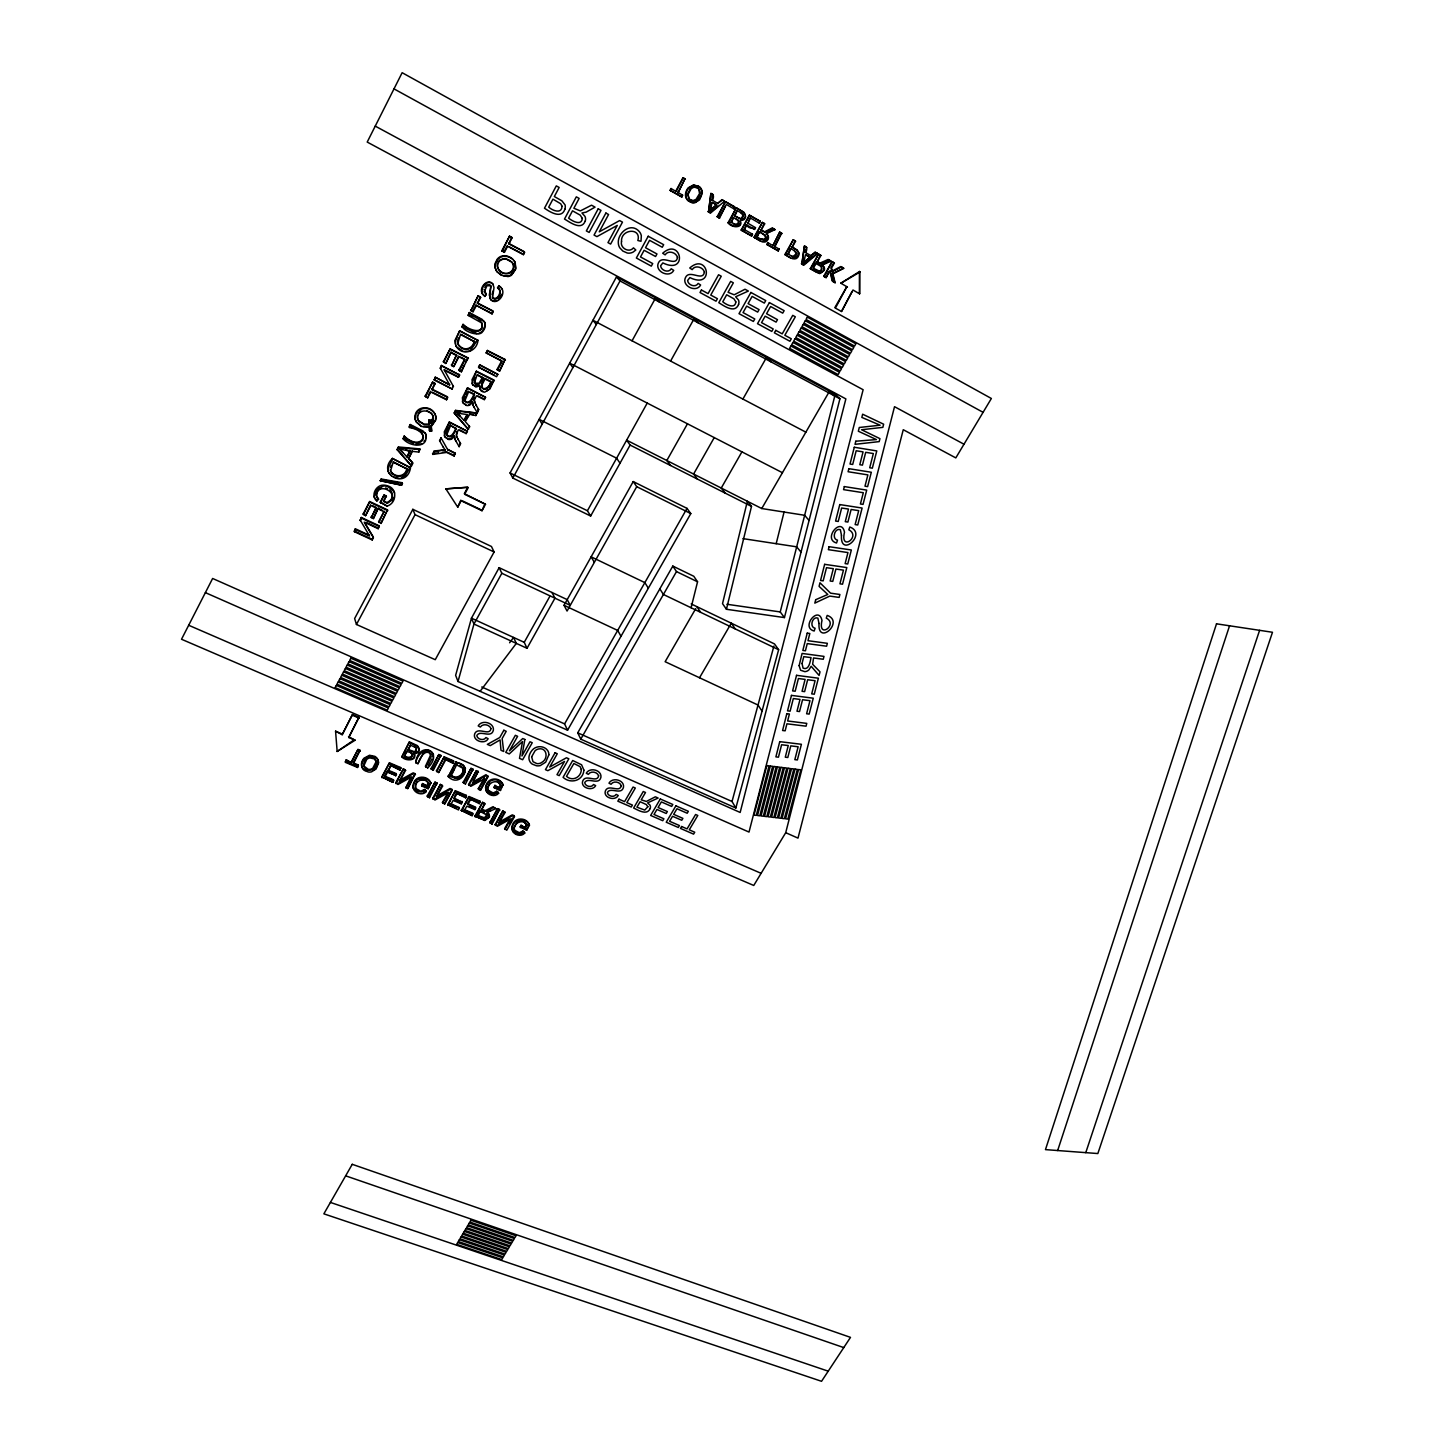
<?xml version="1.0" encoding="UTF-8"?>
<svg xmlns="http://www.w3.org/2000/svg" width="1454" height="1454" viewBox="0 0 1454 1454"><rect width="100%" height="100%" fill="white"/><g stroke="black" fill="none" stroke-linecap="round" stroke-linejoin="round"><path stroke-width="1.5" d="M474.495 382.457L477.221 374.587L482.946 377.931C482.237 381.366 477.403 388.163 474.422 382.602M481.383 385.146C482.11 392.671 491.088 386.419 490.707 381.384L484.636 378.331L481.747 383.929M859.587 271.462L859.568 293.835L859.587 271.462L840.848 283.221L860.168 271.916M433.328 754.608L432.874 756.971M431.656 431.129L431.147 425.586L431.656 431.129L429.657 431.002L429.257 426.531L423.023 426.585M429.657 431.002L429.257 426.531M486.945 815.003L484.4 817.766L477.675 815.367L480.238 810.823L484.364 812.568M363.863 765.785L366.681 759.515A5.798 5.234 -13.3 0 1 369.879 757.916L374.278 758.879L376.168 761.387M376.113 761.66L372.806 768.148A5.416 4.889 -13.3 0 1 368.335 769.366L363.882 766.022M479.311 385.383L480.856 390.563A5.907 5.743 -32.1 0 0 484.764 392.144L489.907 389L494.033 380.094L476.367 371.17L472.005 379.73L472.641 384.765M456.192 435.073L458.319 429.784L466.152 433.619L467.388 431.311L449.377 421.933L444.288 431.82L444.833 436.945M484.945 325.496L484.691 322.515M701.682 193.945L701.791 191.674A7.088 6.67 -66.2 0 0 701.628 190.619M432.91 415.662L433.365 420.279L431.093 423.714L430.966 420.224L428.948 419.933L429.221 424.786L424.295 424.786L419.043 421.46A6.398 6.216 -18.6 0 1 417.752 416.28C419.225 408.974 429.203 409.792 432.601 415.099M428.948 419.933L429.221 424.786M484.037 289.382L486.29 294.235L484.891 296.452L482.165 293.49M430.966 420.224L431.093 423.714M724.546 201.252L722.438 200.07L717.803 203.287L721.947 199.652L724.546 201.252L710.515 213.066L708.516 211.957L710.897 193.437C717.222 194.327 709.243 207.631 712.878 194.545M708.516 211.957L710.897 193.437M515.534 268.19L515.279 262.992M711.26 203.669L710.334 208.867M817.639 253.632L815.603 252.487L810.968 255.613L815.058 252.051L817.639 253.632L803.808 265.21L801.863 264.119L804.407 246.053C810.042 246.526 803.39 257.994 805.97 248.888M801.863 264.119L804.407 246.053M425.695 437.963L425.913 434.91M487.726 787.668L489.853 782.997M492.034 294.798L492.87 291.127M513.971 827.544L517.388 821.783M803.971 259.448L803.117 262.647L810.06 257.322L803.662 263.101L805.461 254.741L810.06 257.322M726.437 609.281L751.5 506.41L747.374 501.267L722.529 603.628L726.437 609.281L784.433 617.587L839.921 398.796L835.232 394.234L616.478 276.914L510.063 472.95L512.844 478.075L590.651 516.025L630.109 445.069L626.638 440.18L761.751 508.536L804.644 515.279L809.06 520.459M691.086 607.736L697.557 581.8L693.776 576.257L672.82 566.079L577.729 732.816L580.764 739.159L735.851 808.024L778.635 649.72L774.491 643.922L691.177 603.919M776.182 543.705L784.069 512.044M784.433 617.587L780.235 611.934L835.232 394.234M785.723 832.688L797.992 838.122L903.261 429.712L955.805 457.901L991.374 398.487L402.14 72.7L367.208 142.074L845.864 398.905L740.159 812.459L212.629 578.474L181.514 639.251L753.754 885.468L785.723 832.688L894.519 406.684L964.002 444.233M735.851 808.024L732.034 801.499L773.891 646.103M458.01 681.49L473.968 624.039L501.83 573.276L499.14 567.678L471.459 618.186L455.629 675.347L458.01 681.49L567.569 730.199L690.795 513.589L687.015 508.373L633.217 481.565L564.025 605.3L567.06 611.062L636.725 486.672L633.217 481.565M464.807 772.565L465.389 768.657M394.361 496.977L392.198 501.285M1057.658 1150.532L1229.557 625.783M1085.774 1152.64L1259.6 630.327M701.41 195.109L700.428 197.399M464.571 398.505L465.28 396.706M740.413 223.407L739.323 225.334M484.709 326.605L482.219 331.239M501.921 294.181L498.358 299.651M435.073 420.624L432.147 424.822M456.538 431.765L456.756 436.818M474.676 397.76L473.968 400.395L476.421 405.721M515.134 269.499L513.862 271.916M767.33 239.365L767.694 238.583A4.162 3.871 -61.2 0 0 767.603 235.384M390.526 467.225L391.362 465.425M458.592 337.928L457.338 341.181L458.537 345.089M797.719 256.068L798.155 255.122A5.053 4.671 -59.8 0 0 798.41 252.269L797.41 250.433M377.149 766.258L378.24 761.005A7.034 6.343 -13.4 0 0 377.095 758.334A8.451 7.633 -13.3 0 0 374.823 756.353L369.534 755.244L363.936 758.243A11.632 10.505 -13.5 0 0 361.537 763.332A7.743 6.997 -13.2 0 0 361.773 766.349A7.506 6.761 -13.2 0 0 364.463 769.766L366.971 770.911M475.331 378.113L474.786 383.256M380.294 480.692L381.184 479.002L402.249 482.746L401.649 485.2L380.294 480.692L401.649 485.2M365.118 523.349L373.187 536.889L372.242 539.979L354.449 531.728L355.339 528.783L369.298 535.272M361.301 517.46L360.338 520.568L361.301 517.46L379.076 525.766L378.204 528.711L364.245 522.186L373.46 537.671M373.405 518.587L378.149 508.337L373.405 518.587L371.333 517.606L376.35 508.1L370.879 505.538L365.536 515.697L363.155 513.953L369.698 501.521L387.491 509.881L381.003 523.44L378.622 521.677L384.201 511.172L378.912 522.459M380.584 481.438L381.184 479.002M392.398 458.446C375.968 474.386 407.047 489.98 410.519 467.734L392.398 458.446L410.519 467.734M397.124 449.468L398.451 446.978L419.806 448.904L418.825 452.067L412.427 451.376L408.574 458.664L412.881 463.281L411.482 465.898L397.124 449.468L411.482 465.898M425.658 434.019C429.348 448.85 410.119 447.032 403.303 439.035L404.212 436.018C421.169 452.485 433.946 431.238 409.047 426.858L410.264 424.532L423.023 430.984L425.568 433.892M425.24 396.106L432.656 382.057L435.109 383.783L432.02 389.617L447.759 397.451L446.523 399.777L430.784 391.962L427.694 397.833L425.24 396.106L427.694 397.833M453.157 385.946L452.23 389.018L434.364 380.094L435.219 377.186L449.595 384.856L435.219 377.186M441.416 365.427L440.489 368.48L441.416 365.427L459.628 375.041L458.446 377.295L444.415 370.261M445.796 363.482L451.013 352.286L445.796 363.482L443.343 361.773L450.158 348.851L468.024 357.884L461.336 371.824L458.882 370.116L464.662 359.174L460.627 357.139M455.647 345.416C461.172 356.466 476.767 352.522 477.966 340.436L459.718 330.694L455.029 340.218L455.993 346.052M484.291 321.661C486.799 325.242 484.546 329.967 481.765 332.675C477.003 336.964 458.61 329.404 463.063 324.351C467.479 329.167 483.455 335.856 482.219 323.533M481.928 323.061L468.388 315.536L469.278 312.537L482.074 319.353L484.691 322.261M476.24 305.758L473.095 311.738L470.969 310.647L478.166 295.689L480.656 297.379L477.512 303.359L493.288 311.519L492.034 313.919L475.876 305.158L473.768 309.139M501.884 250.67L509.554 236.111L512.099 237.784L508.9 243.836L524.694 252.251L523.422 254.668L507.61 246.271L504.411 252.36L501.884 250.67L504.411 252.36M354.449 531.728L355.339 528.783M363.427 514.716L369.698 501.521M392.689 459.173L388.654 466.988L388.091 471.55M397.433 450.177L398.451 446.978M403.303 439.035L404.212 436.018M404.521 436.709C421.478 453.212 434.292 431.929 409.356 427.567L410.264 424.532M425.586 396.778L432.656 382.057M434.364 380.094L435.564 377.84M443.688 362.409L450.158 348.851M459.718 330.694L455.393 340.836L455.284 344.125M462.172 327.35L463.063 324.351M468.388 315.536L469.278 312.537M470.969 310.647L478.166 295.689M502.284 251.233L509.554 236.111M365.536 515.697L370.606 504.792M428.385 395.197L430.439 391.308M432.02 389.617L434.764 383.111M477.512 303.359L480.274 296.798M504.011 251.796L507.21 245.726M508.9 243.836L511.681 237.238M390.29 470.115C392.816 478.475 406.157 478.82 407.211 469.024L393.289 461.772L390.599 470.842M458.792 345.27C463.372 352.032 473.441 350.123 474.604 341.745L460.591 334.147L457.81 343.417M371.333 517.606L376.059 507.355L372.424 505.647M459.246 370.752L465.026 359.829L458.955 356.757L453.739 366.626L451.649 365.572L456.501 355.049L451.013 352.286M451.649 365.572L456.501 355.049M453.739 366.626L458.592 356.121M409.828 450.395L407.029 457.01L410.155 451.103L405.684 449.995M389.599 489.925C394.688 493.415 392.38 501.321 387.109 503.302L383.511 500.976L386.182 495.923L384.092 494.923L380.221 502.212L387.109 506.083C396.651 503.302 397.724 488.453 387.6 485.854A12.214 11.668 -12.2 0 0 383.511 485.145C375.895 484.764 370.279 495.996 376.913 500.958L378.567 499.176L376.659 496.45M383.783 501.739L386.182 495.923M380.512 502.975L384.092 494.923M408.574 458.664L412.1 450.649M406.902 468.297C405.702 476.73 395.615 478.13 391.035 471.696M474.24 341.108C472.986 348.415 464.971 351.468 459.646 346.07M372.242 539.979L373.187 536.889M378.204 528.711L379.076 525.766M381.003 523.44L387.491 509.881M410.21 467.007L405.121 475.894L400.686 478.348M411.173 465.171L412.572 462.554L408.247 457.937M419.806 448.904L418.825 452.067M446.523 399.777L447.414 396.778L431.674 388.963M458.446 377.295L459.282 374.387M461.336 371.824L463.99 365.481M466.007 361.683L468.024 357.884M477.584 339.818L470.333 350.668M492.034 313.919L492.906 310.92L477.13 302.759M523.422 254.668L524.276 251.687L508.482 243.291M401.34 484.455L402.249 482.746M432.838 454.393L433.928 451.013L445.033 449.777L434.255 451.721L432.838 454.393L446.705 452.412L454.157 456.029L455.047 453.03L447.596 449.395L455.393 453.739M440.98 437.727L439.835 441.234L440.98 437.727L447.941 450.104M469.424 426.113L468.388 429.439L454.193 412.881L455.538 410.373L477.13 413.063L475.822 415.535L469.097 414.117L473.332 414.608M474.895 402.831L474.44 399.759L476.494 395.724L484.309 399.632L485.563 397.305L467.534 387.8L462.39 397.76L462.954 402.922M478.53 367.135L479.765 364.79L497.831 374.369L496.577 376.713L478.53 367.135L494.215 375.077M486.145 352.813L487.399 350.45L505.065 359.465L499.54 371.188L497.068 369.48L501.721 360.756L486.145 352.813L502.121 361.392L497.45 370.134M449.377 421.933L444.27 435.6M454.557 413.554L455.538 410.373M467.534 387.8L462.372 401.558M476.367 371.17L472.114 383.438M478.893 367.771L479.765 364.79M486.527 353.449L487.399 350.45M450.104 425.222L446.469 432.529L447.359 435.818C451.849 439.744 454.902 431.693 456.302 428.785L450.104 425.222L456.302 428.785M466.261 394.834L468.243 391.126M450.449 425.913L446.796 434.691M482.564 377.277L479.129 383.22L474.967 383.274M455.938 428.094C454.539 431.002 451.503 439.053 447.014 435.109M470.187 392.089L474.095 394.052C472.677 396.96 469.624 405.103 465.116 401.104M412.845 509.318L354.631 618.532L356.448 624.475L435.255 659.698L494.106 551.975L491.452 546.486L412.845 509.318L415.044 514.661L494.106 551.975M474.095 394.052L474.458 394.706C473.949 398.778 467.406 407.193 464.553 399.977M464.026 420.479L467.207 414.535L464.026 420.479L456.756 412.482L460.627 413.209M356.448 624.475L415.044 514.661M466.171 419.606L468.115 415.953M469.46 414.808L465.189 421.442L469.787 426.804M454.157 456.029L455.047 453.03M467.025 430.62L466.152 433.619M476.767 412.391L475.822 415.535M484.309 399.632L485.182 396.633M493.124 381.766L489.525 388.327M499.54 371.188L505.065 359.465M459.173 446.669L460.373 443.07L459.173 446.669L455.647 440.598M477.294 412.791L478.475 409.192L477.294 412.791L473.75 406.684M460.845 500.121L457.719 507.137L461.154 500.758L482.001 510.736L485.491 504.302L464.335 493.651L467.77 487.272L445.869 488.871L467.77 487.272M468.079 487.89L464.644 494.287L485.491 504.302M341.999 733.943L335.565 731.198L342.199 734.724L352.45 714.568L358.956 717.367L348.724 737.487L355.139 740.213L337.164 751.464L353.122 740.559M342.199 734.724L352.45 714.568M348.724 737.487L358.956 717.367M351.196 761.987L357.993 749.446L360.01 750.3L353.213 762.823L358.247 764.949L357.557 767.458L345.47 762.369L346.161 759.86L351.414 762.805L346.161 759.86M482.001 510.736L484.291 505.265M345.47 762.369L346.379 760.696M351.414 762.805L357.993 749.446M358.466 765.785L353.431 763.659L360.01 750.3M512.844 478.075L620.022 280.931L616.478 276.914M681.835 197.035L682.344 194.836L681.835 197.035L670.076 190.31L671.057 188.529L676.201 191.565L683.053 177.751L675.746 191.165M357.557 767.458L358.247 764.949M670.53 190.728L671.057 188.529M684.925 178.824L678.091 192.619L684.925 178.824L683.053 177.751M387.018 771.765L395.343 775.273L387.018 771.765L384.656 776.072L393.543 779.817L392.889 782.307L381.766 776.89L389.472 762.805L400.704 767.567L400.05 770.057L390.563 765.313L400.05 770.057M382.002 777.745L389.472 762.805M395.597 776.109L396.506 774.455L388.182 770.947L390.563 765.313M393.798 780.653L384.91 776.909L387.273 772.601M388.182 770.947L390.817 766.149M419.225 748.665L417.407 745.611L409.392 741.885L401.867 756.862C405.43 761.605 418.588 760.933 413.754 753.063L416.553 752.681M401.867 756.862L409.392 741.885M405.302 753.79L406.866 750.936L404.775 756.044C411.282 762.55 416.971 752.354 407.12 751.773M408.047 750.1L410.719 745.23L416.335 747.901L416.171 751.482A2.581 2.345 -15.7 0 1 413.845 752.281L408.047 750.1L410.464 744.412M632.054 340.818L655.627 297.906L659.371 302.032M395.343 775.273L396.251 773.619L387.927 770.111M399.795 769.221L400.704 767.567M399.25 780.562L413.19 772.856L415.226 773.71L407.756 788.577L405.848 787.777L411.936 776.763L397.996 784.469L395.706 782.761L403.43 768.712L405.593 770.347L399.505 781.398L404.321 771.365M395.961 783.615L403.43 768.712M430.984 754.299C424.822 747.701 419.643 759.097 417.952 763.713L415.971 762.877C416.244 754.39 428.348 744.539 433.492 754.717M717.186 216.646L725.473 201.633L734.706 206.977L733.725 208.74L726.346 204.451L719.53 218.118L717.186 216.646L719.53 218.118M717.676 217.082L725.473 201.633M719.039 217.682L725.31 206.341M410.646 777.763L405.848 787.777M415.226 773.71L407.756 788.577M734.215 206.559L733.725 208.74M415.971 762.877L415.699 762.041C419.37 739.832 444.833 751.391 427.73 767.876L425.477 766.203L431.02 754.117M425.749 767.04L431.238 756.589L429.403 752.336M733.779 226.079L728.054 222.716L736.342 207.758L744.266 212.684M428.348 765.422L431.947 758.933M728.545 223.153L736.342 207.758M733.379 217.482L731.38 222.426L733.379 217.482L737.923 220.226M741.903 213.284L743.43 215.283L742.521 218.082A2.599 2.417 -63.2 0 1 740.268 218.845L734.361 215.701L737.214 210.557L741.177 212.938M734.852 216.137L737.214 210.557M428.13 788.722L430.729 782.688L428.13 788.722L421.842 786.051L422.478 783.561L427.112 786.25L422.478 783.561M431.075 768.584L438.854 754.535L440.816 755.371L433.31 770.256L431.075 768.584L433.31 770.256M421.842 786.051L422.75 784.415M431.347 769.42L438.854 754.535M433.038 769.439L440.816 755.371M426.84 785.414L428.294 782.815L425.949 780.18M427.112 786.25L428.567 783.651C425.35 776.709 414.663 780.18 415.462 787.614M436.418 770.874L444.215 756.825L453.484 760.806L452.848 763.295L445.251 759.333L438.672 772.547L436.418 770.874L438.381 771.711M436.709 771.711L444.215 756.825M438.672 772.547L445.542 760.151M751.682 236.075L752.154 233.894L751.682 236.075L741.14 230.041L749.428 215.119L760.297 221.371L759.315 223.134L750.282 217.918L748.41 221.299M427.294 796.065L435.037 782.125L437 782.943L429.53 797.737L427.294 796.065L429.53 797.737M741.649 230.477L749.428 215.119M427.567 796.901L435.037 782.125M590.651 516.025L587.434 510.754L647.23 403.085M670.585 361.065L694.176 318.59L698.138 322.806M746.502 224.752L744.466 229.732L746.502 224.752C749.028 230.659 758.534 227.078 754.172 229.041M429.257 796.883L437 782.943M747.974 223.425L750.282 217.918M442.725 803.28L448.813 792.375L434.982 800.027L432.692 798.319L440.435 784.397L442.598 786.032L436.509 796.992L450.358 789.322L452.358 790.176L444.597 804.062L442.452 802.426L447.505 793.357M453.484 760.806L452.848 763.295M432.965 799.173L440.435 784.397M437.236 794.32L442.307 785.196M455.811 761.805L456.102 762.641C474.949 763.895 460.409 789.177 448.305 776.654L455.811 761.805L463.372 765.367L465.444 768.494M448.305 776.654L456.102 762.641M551.975 592.487L554.955 598.176L527.02 648.284L524.24 642.323L549.848 596.322M451.885 773.219L453.866 769.657M759.77 220.935L759.315 223.134M462.136 766.894C467.079 773.219 457.119 782.088 451.176 775.836L456.847 764.313M760.678 241.11L754.044 237.238L762.332 222.371L764.677 223.825L760.987 230.441L765.222 232.204L772.71 228.351L775 229.641L766.222 233.585L767.676 235.057M754.553 237.693L762.332 222.371M756.789 236.62L759.533 231.713C782.725 247.198 742.485 233.222 763.205 239.71A2.544 2.363 -61.2 0 0 765.458 238.311L765.258 235.294M760.987 230.441L764.168 223.407M757.298 237.057L759.533 231.713M444.597 804.062L452.067 789.34L450.068 788.486L436.218 796.138M459.446 808.297L450.486 803.789L459.155 807.443L458.537 809.933L447.632 804.607L455.375 790.74L466.334 795.393L465.716 797.864L456.411 793.212L454.648 796.356M447.923 805.461L455.375 790.74M450.776 804.644L453.157 800.409L461.281 803.826L462.19 802.208L453.775 797.937M456.701 794.048L454.066 798.773L462.19 802.208M463.226 782.288L471.023 768.348L472.968 769.184L465.462 783.96L463.226 782.288L465.462 783.96M463.517 783.124L471.023 768.348M466.134 781.38L472.968 769.184M778.29 250.942L778.744 248.761L778.29 250.942L766.894 244.417L767.876 242.673L772.91 245.653L779.707 232.149L772.91 245.653M767.403 244.872L767.876 242.673M478.566 789.54L484.691 778.617L470.878 786.269L468.57 784.578L476.367 770.638L478.239 771.438L472.405 783.233L486.254 775.582L488.235 776.436L480.42 790.34L478.257 788.704L484.382 777.799M468.879 785.414L476.367 770.638M473.132 780.562L478.239 771.438M461.281 803.826L461.881 801.354M465.716 797.864L466.334 795.393M781.525 233.167L774.728 246.671L781.525 233.167L779.707 232.149M461.3 810.369L469.042 796.538L479.947 801.154L479.347 803.644L470.078 798.991L467.425 803.698L475.822 807.97L474.895 809.587L466.825 806.17L464.444 810.405L473.077 814.04L472.168 815.658L461.3 810.369L472.168 815.658M461.59 811.223L469.042 796.538M467.734 804.553L470.369 799.845M480.42 790.34L486.945 777.345M687.469 423.805L666.823 460.518L670.53 465.498M790.594 257.831L784.924 254.505L793.212 239.765L795.556 241.219L792.176 247.216L795.683 249.179M785.451 254.941L793.212 239.765M474.895 809.587L475.513 807.115L467.425 803.698M471.859 814.803L472.768 813.186L464.153 809.551M479.347 803.644L479.947 801.154M790.667 248.507L788.232 254.214L790.667 248.507L794.72 250.924M792.176 247.216L795.029 240.764M474.895 816.076L482.637 802.299L484.891 803.971L481.438 810.096L485.854 811.423L493.36 807.552L495.778 808.569L486.963 812.604L489.017 814.494A4.089 3.635 -19.3 0 1 489.271 817.348L484.8 820.529L474.895 816.076L481.329 818.802M475.185 816.93L482.637 802.299M481.438 810.096L484.564 803.117M501.121 787.923L503.048 784.506L500.485 790.467L494.324 787.832L494.923 785.36L499.522 788.032L500.976 785.451L497.213 781.361M486.29 813.695C490.198 819.365 480.456 819.838 477.984 816.221L480.238 810.823M494.324 787.832L494.923 785.36M499.195 787.196L500.649 784.615M489.834 822.364L497.595 808.642L499.504 809.46L492.07 824.036L489.834 822.364L492.07 824.036M490.143 823.218L497.595 808.642M491.743 823.182L499.504 809.46M504.956 829.452L511.063 818.711L497.377 826.272L495.105 824.582L502.866 810.878L505.029 812.495L498.904 823.273L512.608 815.712L514.552 816.548L506.774 830.216L504.629 828.598L509.718 819.656M714.241 437.599L693.594 474.059L697.429 479.093M816.784 272.461L810.26 268.663L818.547 254.014L820.892 255.468L817.203 261.974L819.274 263.138M495.414 825.436L502.866 810.878M810.805 269.117L818.547 254.014M499.613 820.638L504.702 811.659M813.876 266.427L815.712 263.21C826.435 264.319 821.274 277.423 813.513 268.499L815.712 263.21M817.203 261.974L820.347 255.013M742.903 399.068L766.549 357.411L770.874 361.792M567.569 730.199L564.588 723.892L687.015 508.373M509.791 823.509L514.225 815.694L512.281 814.858L498.595 822.419M832.888 273.679L835.141 282.73L832.742 281.385L830.198 270.426L826.09 277.659L823.746 276.205L832.051 261.611L834.396 263.065L831.506 268.118L832.379 271.68L841.357 266.991L843.702 268.299L832.888 273.679L843.702 268.299M824.309 276.66L832.051 261.611M826.09 277.659L828.616 271.771M832.379 271.68L830.943 267.663L833.833 262.611M512.735 831.397L511.844 827.708A10.069 8.942 -20.9 0 1 512.59 824.618C515.189 816.839 527.293 817.384 529.474 825.218L526.584 830.289L520.168 826.853L521.095 825.254L525.639 827.889L526.748 824.491L525.294 827.035M520.514 827.708L521.095 825.254M526.584 830.289L529.129 824.363M741.922 451.849L721.257 488.053L725.255 493.142M580.764 739.159L676.492 571.586L672.82 566.079M834.85 307.63L846.882 286.602L835.414 308.121L841.521 311.501L852.989 290L859.568 293.835M851.88 291.909L841.521 311.501M695.739 608.626L665.132 661.715L758.025 705.045L762.041 711.133M761.751 508.536L829.525 391.181L834.178 395.724M699.519 677.764L731.289 623.184L735.233 628.91M424.041 441.471L424.732 440.308M484.891 296.452L486.29 294.235M498.068 262.12L498.813 260.938M499.049 289.31L497.559 287.819L498.958 285.656L502.048 288.91M497.959 288.401L498.958 285.656M418.08 413.827L418.843 412.645M464.062 774.11L460.173 778.199M484.8 287.438L485.981 285.656M417.298 781.18L415.517 784.342L415.644 788.504M822.51 271.789L823.291 270.698M487.853 818.238L488.944 816.494A4.089 3.635 -19.3 0 0 488.689 813.64L487.508 812.35M509.591 642.759L513.589 637.452L516.315 643.395L480.111 691.322M413.536 757.843L414.626 755.026L413.754 753.063M699.774 198.471L697.375 200.997M376.531 767.258L373.278 770.256M472.804 404.248L472.314 401.74L469.624 404.267A4.944 4.798 -27.7 0 1 468.679 404.666M472.677 402.413L469.987 404.939A4.944 4.798 -27.7 0 1 466.171 405.357L462.59 402.249M454.684 438.236L454.193 435.709L451.522 438.236A4.925 4.762 -22.4 0 1 447.723 438.635L445.469 437.418M454.539 436.418L451.867 438.926A4.925 4.762 -22.4 0 1 448.068 439.344L444.488 436.255M690.595 188.42L687.687 193.818L689.141 198.762M376.913 500.958L378.294 498.413M430.766 423.023L433.237 416.971M513.062 272.934L511.099 274.624A8.488 8.306 -60.3 0 1 509.972 275.279M709.861 210.485L716.331 204.596L713.151 202.797M488.617 389.508L486.726 390.999M797.028 257.049L792.212 258.394M415.753 788.522L420.769 791.212L424.495 789.504L426.004 790.703L423.623 792.521M426.004 790.703L426.276 791.558C422.605 796.01 414.481 793.448 413.281 788.05M497.123 793.52L498.304 792.448L496.814 791.249L493.142 792.939L488.235 790.285M498.304 792.448L498.613 793.284C494.814 798.028 485.672 794.756 485.89 788.668A10.196 9.142 -20 0 1 486.617 785.523C488.689 779.508 497.05 777.854 501.376 782.452M523.222 833.251L524.385 832.197L522.931 831.034L519.296 832.706L514.462 830.107M524.385 832.197L524.73 833.051C521.005 837.704 511.953 834.578 512.19 828.562A10.087 8.942 -21 0 1 512.917 825.472C515.388 818.111 526.675 818.039 529.474 825.218M424.495 789.504L424.768 790.358C422.06 793.648 416.098 791.685 415.371 787.65M496.814 791.249L497.141 792.103C494.451 795.374 488.635 793.411 487.872 789.431M522.931 831.034L523.276 831.888C520.368 835.396 514.08 832.815 513.953 828.398M708.025 211.539L710.043 212.647L717.822 206.086M801.336 263.665L803.262 264.755L817.093 253.196M766.531 240.455L761.841 241.473M431.474 426.295L435.764 420.097A9.269 8.997 -19.1 0 0 435.837 416.389A8.706 8.451 -19.2 0 0 434.982 414.081L433.946 412.336M481.383 332.057L478.639 333.457M499.758 259.957L505.174 258.448L511.953 262.338A6.997 6.852 -60.5 0 1 513.753 266.209C514.68 274.97 502.23 276.333 498.613 269.39A6.543 6.416 -61.1 0 1 497.377 263.956M742.521 219.881L743.612 219.136A4.998 4.671 -63.3 0 0 744.921 216.937M419.788 411.664L420.897 410.919M486.617 285.057L489.689 284.657L490.907 286.184L489.289 295.089L491.161 300.142M775 229.641L772.201 227.933L764.713 231.768L760.478 230.005M823.109 265.755L822.31 265.064L830.997 261.157L828.198 259.448L819.765 263.174M830.997 261.157L828.744 259.884L821.346 263.701L816.657 261.538M774.491 229.223L767.221 233.04M830.434 260.702L821.764 264.61M495.778 808.569L493.033 806.716L485.545 810.569L481.129 809.242M399.505 781.398L413.463 773.692L415.499 774.546M395.706 782.761L397.742 783.615L409.919 776.89M432.692 798.319L434.691 799.173L446.542 792.63M474.077 781.307L485.927 774.746L488.235 776.436M468.57 784.578L470.569 785.433L480.438 779.98M495.105 824.582L497.05 825.418L508.773 818.947M383.511 500.976L386.819 502.539C403.485 494.833 376.768 479.493 376.604 496.159M831.815 271.226L840.794 266.536L843.138 267.845M489.471 811.078L490.816 810.405M696.466 201.579L694.503 202.306A7.924 7.452 -66.1 0 1 691.377 202.251L689.378 201.452M518.078 821.365L523.367 821.31L527.093 825.345M821.492 272.589L817.893 272.789M412.591 758.57L410.246 759.188M419.315 779.562L424.75 779.526M421.587 443.906L415.789 444.361M738.378 226.079L734.797 226.333M381.257 487.908C376.641 489.235 374.369 496.05 378.567 499.176M522.041 833.96L516.225 833.76M496.795 300.596L492.015 300.451M478.021 386.11L473.15 385.201M428.894 424.095L423.968 424.095L418.716 420.769A6.398 6.216 -18.5 0 1 417.425 415.59M469.169 351.159L464.608 351.377M429.584 427.222L421.169 426.422L415.935 421.315M432.51 453.684L438.436 452.83M442.398 452.267L446.36 451.703L453.812 455.32M458.555 778.835L448.014 775.818M485.691 819.547L483.091 819.42M494.633 794.647L491.597 794.538M693.776 186.857L697.447 187.911M414.026 753.881L417.916 752.736A4.98 4.507 -15.8 0 0 419.315 749.628L417.68 746.429L409.646 742.685M792.939 256.54L796.356 253.741L794.193 250.488M429.33 430.311L431.329 430.42M398.741 447.687L420.115 449.613M399.178 478.439L393.634 477.021M455.884 411.046L477.13 413.063M410.155 451.103L399.686 449.086L401.613 449.504M467.207 414.535L457.101 413.172L460.118 416.226M429.275 420.624L431.293 420.897M726.964 604.264L780.235 611.934M742.921 538.616L796.683 546.831L801.027 552.175M381.475 479.729L402.558 483.491M503.447 275.715L507.519 276.006A8.488 8.306 -60.3 0 0 508.791 275.733M696.411 187.457L694.249 187.275A5.852 5.507 -66.2 0 0 691.068 188.838L688.142 194.218L688.56 197.835M476.748 333.584L461.809 326.732M428.439 751.845L424.95 751.645L423.15 753.19L417.952 763.713M734.979 224.207L737.869 223.807L738.505 220.972M330.403 1202.422L828.217 1371.177M408.865 758.988L403.485 756.843M345.652 1175.832L843.756 1347.585M385.583 487.962L387.527 488.689M690.323 199.743L692.231 200.707A5.471 5.144 -66 0 0 696.611 199.634C699.865 197.017 701.918 191.092 697.938 188.184M465.807 404.685L463.572 403.43M426.731 410.61L431.329 413.263L433.256 416.335M345.252 761.532L357.339 766.621M381.766 776.89L392.889 782.307M442.452 802.426L444.324 803.226M447.632 804.607L456.465 808.333M521.423 826.108L525.639 827.889M454.884 800.409L460.973 802.99M468.533 806.17L474.604 808.733M480.547 811.677L487.054 815.149M358.211 750.282L360.228 751.136M389.727 763.641L400.959 768.403M403.685 769.548L405.593 770.347M435.309 782.961L437.272 783.779M440.707 785.251L442.598 786.032M455.665 791.576L466.643 796.229M469.351 797.374L480.256 802.008M482.964 803.153L484.891 803.971M497.922 809.496L499.831 810.296M503.193 811.714L505.029 812.495M456.411 793.212L465.425 797.028M470.078 798.991L479.038 802.79M520.168 826.853L526.239 829.416M421.569 785.215L427.858 787.868M404.521 755.226C407.593 760.115 416.862 755.244 410.119 752.336M425.477 766.203L427.73 767.876M478.257 788.704L480.111 789.486M348.506 736.705L355.139 740.213M439.144 755.353L441.107 756.207M444.488 757.661L453.775 761.642M471.332 769.166L473.277 770.002M476.676 771.474L478.548 772.274M445.251 759.333L450.722 761.678M457.138 765.131L463.008 768.366M495.232 786.196L499.522 788.032M407.774 749.283L413.59 751.464A2.581 2.345 -15.7 0 0 415.899 750.664L416.68 748.047L414.19 746.011M462.735 350.868L456.865 347.161M352.668 715.35L359.174 718.149M493.996 786.996L500.485 790.467M188.675 625.256L761.114 873.327M205.377 592.632L749.01 832.07L863.131 389.727L375.241 126.116M577.729 732.816L732.034 801.499M481.747 686.979L564.588 723.892M527.02 648.284L473.968 624.039L471.459 618.186L524.24 642.323M502.084 275.279L497.323 272.098M791.194 255.722L793.484 256.976L795.847 256.213L796.919 253.596L795.592 251.506M355.594 529.565L369.57 536.053L360.065 519.787M354.194 530.964L371.951 539.198M361.573 518.224L379.367 526.53M365.972 522.349L377.931 527.929M501.83 573.276L570.259 605.355L567.205 599.63L499.14 567.678M564.025 605.3L617.696 630.436L621.003 636.27M371.043 516.842L373.133 517.824M363.155 513.953L365.263 514.934M378.622 521.677L380.712 522.658M380.221 502.212L387.109 506.083M369.988 502.266L387.782 510.645M378.149 508.337L382.184 510.227M378.44 509.082L384.474 511.935M384.383 495.687L386.473 496.668M698.411 186.203L693.194 185.367L688.705 188.202A11.741 11.05 -65.9 0 0 686.07 193.655A7.815 7.361 -66 0 0 686.615 198.507A7.561 7.125 -66 0 0 688.487 200.943M778.635 649.72L663.406 594.486L659.843 588.87M462.754 501.03L481.692 510.1M393.598 462.481L407.211 469.024M417.643 792.285L413.645 788.959M402.994 438.326L413.299 443.343M676.492 571.586L697.557 581.8M510.063 472.95L587.434 510.754M410.573 425.24L425.022 433.128M459.918 430.039L463.826 431.965M490.034 794.011L486.672 791.521M449.722 422.623L467.388 431.311M459.991 765.658L461.263 766.276M636.725 486.672L690.795 513.589M432.42 392.271L446.178 399.105M478.075 396.033L483.946 398.959M474.458 394.706L468.606 391.78L464.916 400.65M434.037 379.439L452.23 389.018M432.983 382.729L435.109 383.783M441.762 366.063L459.628 375.041M458.083 376.641L444.07 369.607L453.503 386.6M467.897 388.472L485.563 397.305M476.748 371.824L494.415 380.748M477.584 375.223L482.946 377.931M451.285 364.918L453.375 365.972M443.343 361.773L445.451 362.828M458.882 370.116L460.973 371.17M450.504 349.469L468.388 358.52M480.147 365.427L497.831 374.369M451.376 352.922L456.865 355.685M630.109 445.069L751.5 506.41M733.67 223.552C735.997 227.224 741.576 223.025 738.05 220.317M497.068 369.48L499.14 370.534M460.082 331.312L477.966 340.436M460.936 334.765L474.604 341.745M487.781 351.086L505.465 360.101M463.426 324.951C481.492 342.49 492.742 319.626 468.024 314.936M469.66 313.137L484.127 321.461M475.876 305.158L491.634 313.301M470.605 310.047L473.095 311.738M782.434 472.714L569.677 363.137L572.876 367.644M478.548 296.289L480.656 297.379M805.861 432.165L592.959 320.262L596.322 324.533M509.173 246.78L523.004 254.123M509.972 236.638L512.099 237.784M620.022 280.931L839.921 398.796M393.998 88.876L983.086 412.336M420.842 425.731L416.626 422.387M840.848 283.221L847.464 287.074M677.637 192.219L682.817 195.254M730.889 221.989L734.161 223.989M743.957 229.314L752.663 234.312M774.2 246.217L779.271 249.197M787.704 253.778L791.721 256.177M812.968 268.045L819.238 271.062A2.508 2.308 -58.6 0 0 821.474 269.681L821.292 266.7M670.076 190.31L681.363 196.635M728.054 222.716C731.108 227.915 743.721 228.841 740.34 220.572L744.121 219.554A5.016 4.671 -63.2 0 0 745.629 216.246L743.776 212.266M741.14 230.041L751.173 235.639M754.044 237.238C757.825 239.292 765.404 245.926 768.203 239.019A4.18 3.871 -61.2 0 0 768.112 235.821L767.149 234.621M766.894 244.417L777.763 250.506M784.924 254.505C788.613 256.995 796.21 262.447 798.7 255.577A5.071 4.671 -59.7 0 0 798.937 252.723L796.428 249.561M810.26 268.663L819.747 273.606L824.218 270.389A4.126 3.799 -58.6 0 0 824.164 267.245L822.564 265.3M823.746 276.205L825.527 277.205M830.143 272.152L832.197 280.913L835.141 282.73M711.915 199.98L718.276 203.705M805.298 252.433L811.514 256.049M791.648 246.78L796.974 249.997M806.461 255.159L809.514 256.885M734.361 215.701L739.759 218.409A2.599 2.417 -63.2 0 0 742.013 217.664L742.921 214.865L740.686 212.52M747.465 222.989L755.644 227.733M760.042 232.149L765.04 235.039M816.257 263.665L821.146 266.482M746.992 225.17L754.681 229.478M683.507 178.151L685.397 179.224M711.369 193.836L713.369 194.963M725.964 202.051L734.706 206.977M736.833 208.176L743.357 211.92M749.937 215.537L760.297 221.371M762.841 222.807L764.677 223.825M780.235 232.585L782.052 233.603M793.757 240.201L795.556 241.219M804.953 246.489L806.861 247.58M819.111 254.468L820.892 255.468M832.615 262.065L834.396 263.065M736.396 219.172L738.559 220.754M510.772 261.302C506.664 257.449 498.904 258.43 497.777 264.519A6.543 6.416 -60.9 0 0 499.013 269.971M515.207 833.269L512.917 831.343M500.085 270.898C504.665 275.86 514.243 272.879 513.353 265.646A6.997 6.852 -60.6 0 0 511.535 261.793M689.414 199.107L690.795 200.161M696.975 187.511L698.411 188.584M492.561 283.766C487.199 279.404 480.965 287.092 481.983 292.508M492.724 297.707C496.995 300.778 501.194 293.417 499.376 289.709M499.358 286.238L500.921 287.401M483.146 294.817L484.509 295.853M424.768 790.358L426.276 791.558M523.276 831.888L524.73 833.051M497.141 792.103L498.613 793.284M497.559 287.819C504.284 290.709 496.705 303.977 492.234 296.979M391.489 475.785L388.527 472.677M433.437 412.009C428.294 406.011 416.953 407.574 415.444 415.971A9.269 8.997 -18.7 0 0 415.39 419.715L415.735 420.897M376.622 500.194L374.387 497.522M399.686 449.086L407.029 457.01M399.995 449.795L403.049 452.812M688.669 198.344L689.887 199.525M514.48 261.266L512.317 258.776A14.049 13.777 -59.8 0 0 505.865 255.813A9.36 9.178 -61.1 0 0 501.884 256.049A9.051 8.888 -61.2 0 0 497.159 259.266L495.051 263.592A9.487 9.306 -60.9 0 0 494.96 267.518L496.886 271.625M454.193 412.881L468.388 429.439M430.057 781.961C426.24 776.018 416.244 776.854 413.972 783.724A10.305 9.251 -16.2 0 0 413.281 786.887L413.318 787.923M434.292 413.009C430.148 405.339 416.735 405.993 415.117 415.281A9.269 8.997 -18.6 0 0 415.062 419.025L416.244 422.005M526.621 824.527C522.622 818.166 512.862 823.346 514.443 830.125M502.484 783.761C499.431 776.945 488.599 777.636 486.308 784.687A10.178 9.124 -20 0 0 485.563 787.832L486.472 791.539M496.486 271.062L501.121 275.224L507.919 276.569A8.488 8.324 -60.2 0 0 511.517 275.206L515.952 268.754L514.771 261.829M472.277 384.092L475.803 387.018L479.693 386.037L479.965 389.308M493.36 284.802C488.526 276.66 477.984 287.837 482.546 294.09M489.871 298.379C495.214 307.321 506.628 295.144 501.648 288.328M458.174 344.453L459.155 345.907M620.04 463.19L616.623 458.192L539.161 419.352L542.16 424.168M696.884 606.663L700.646 612.334M445.869 488.871L457.719 507.137M394.089 491.525L387.891 486.599A12.214 11.668 -12.3 0 0 383.801 485.89L376.895 489.089L374.223 496.777M442.997 446.56L445.378 450.486M648.339 588.198L644.849 582.618L591.142 556.846L594.341 562.334M514.08 260.702L515.17 262.374M431.002 783.524C428.785 775.564 416.317 774.855 413.718 782.888A10.305 9.251 -16.2 0 0 413.009 786.051L413.536 788.904M457.937 438.981L460.718 443.779M484.218 291.781L485 293.054M476.058 405.048L478.839 409.864M439.49 440.526L443.343 447.269M502.157 782.943L503.375 785.324M823.182 266.027L823.6 266.791A4.126 3.78 -58.6 0 1 823.673 269.935M698.683 188.984L699.574 193.546L696.139 199.216A5.471 5.144 -66 0 1 691.759 200.288M500.976 785.451C497.632 777.999 486.363 782.761 488.18 790.267M440.144 367.844L449.595 384.856M744.43 213.047L745.102 214.756M456.392 436.127L458.283 439.671M454.848 439.035L455.993 441.289M472.968 405.103L474.113 407.356M425.259 433.183L425.986 434.728M496.196 270.517L495.341 268.081A9.487 9.306 -60.8 0 1 495.451 264.155L497.559 259.83A9.069 8.888 -61 0 1 500.485 257.34A9.36 9.178 -61 0 1 506.265 256.358A14.067 13.777 -59.7 0 1 512.735 259.339M492.961 284.221L493.996 287.619L492.615 297.579M455.211 439.744L454.193 435.709M451.176 775.836L450.885 775C456.211 780.035 464.353 774.946 463.063 768.185M473.332 405.775L472.314 401.74M832.324 273.225L834.596 282.258M394.27 491.906L394.579 493.106M484.382 291.636L486.999 285.638L490.87 285.875L489.762 297.488M335.565 731.198L337.164 751.464M434.637 413.409A8.706 8.451 -19.1 0 1 435.655 416.935A9.251 8.978 -19 0 1 435.437 419.424M483.073 391.308A5.889 5.725 -32.1 0 1 480.492 389.908M698.811 186.366A8.524 8.033 -66.2 0 1 700.864 188.675A7.088 6.67 -66.2 0 1 701.319 189.62M691.577 187.657A5.834 5.507 -66.2 0 1 693.776 186.857M367.408 757.934A5.798 5.234 -13.3 0 0 366.444 758.679C362.446 761.787 362.791 769.566 368.553 770.202A5.416 4.889 -13.3 0 0 373.042 768.984C378.494 765.767 376.604 755.753 369.643 757.08A5.798 5.234 -13.3 0 0 368.498 757.407M419.043 748.81A4.98 4.507 -15.7 0 1 417.643 751.918M819.02 623.475C817.511 646.358 844.901 621.585 827.199 615.405L826.272 618.114C838.704 624.384 817.439 639.905 821.983 620.513C818.856 604.828 800.245 627.456 814.185 631.018L815.094 628.255C809.133 627.165 812.386 615.987 817.857 618.095L819.02 623.475M841.484 535.254C839.83 558.827 867.711 533.563 849.808 527.02L848.845 529.801C861.422 536.417 839.776 552.156 844.501 532.219C841.412 516.061 822.419 539.198 836.559 542.996L837.504 540.161C831.488 538.961 834.76 527.529 840.339 529.71L841.484 535.254M562.026 206.232C561.844 214.41 552.338 210.557 548.721 207.122L552.938 199.162L560.699 203.742L562.026 206.232M799.137 665.641L800.591 670.239L804.807 671.639A5.761 5.125 -36.7 0 0 808.915 669.858L811.168 666.277L819.093 675.438L820.02 671.839L812.641 664.278L813.549 657.953L823.255 659.262L824 656.39L802.081 653.446L799.137 665.641M490.998 728.599C489.616 736.469 478.257 726.618 474.876 733.416C471.75 740.595 484.764 745.12 488.144 738.723L485.963 737.56C483.837 741.158 477.439 739.486 476.767 735.669C479.602 729.254 491.416 739.123 493.397 730.053C494.178 722.583 481.692 719.385 478.202 725.891L480.347 727.055C482.783 723.165 489.598 724.51 490.998 728.599M598.63 775.8C597.14 783.379 586.198 773.91 582.909 780.562C579.71 787.541 592.396 791.848 595.667 785.633L593.577 784.524C591.542 787.995 585.271 786.469 584.708 782.725C587.525 776.509 598.921 785.996 600.938 777.199C601.829 769.893 589.652 766.93 586.289 773.237L588.343 774.364C590.688 770.602 597.321 771.783 598.63 775.8M621.53 241.509C619.804 247.998 629.164 253.359 633.471 247.852L635.816 249.997L633.199 252.033A9.106 8.688 -62.3 0 1 627.256 253.014L622.839 251.051L619.786 247.816A9.996 9.56 -62.6 0 1 618.368 243.6C617.078 233.04 630.636 221.808 639.106 231.368A9.451 9.033 -63 0 1 641.323 235.748L641.014 241.273L637.852 240.51C641.632 227.242 620.585 228.914 621.53 241.509M621.24 785.705C619.786 793.284 608.899 783.888 605.591 790.449C602.374 797.392 615.006 801.663 618.241 795.483L616.169 794.393C614.151 797.828 607.917 796.338 607.372 792.612C610.189 786.432 621.494 795.829 623.512 787.105C624.438 779.835 612.316 776.927 608.99 783.179L611.025 784.288C613.352 780.562 619.949 781.707 621.24 785.705M677.455 257.485C675.946 267.336 662.479 254.323 658.498 262.756C654.209 271.207 669.313 278.677 673.729 270.389L671.239 268.772C668.64 273.407 660.952 270.462 660.625 265.773L662.86 262.901C688.396 275.406 681.29 236.729 662.697 253.232L665.132 254.868C668.04 249.87 676.328 252.36 677.455 257.485M704.39 272.189C702.791 281.931 689.469 269.045 685.543 277.46C681.254 285.838 696.248 293.235 700.61 285.002L698.156 283.403C695.594 288.001 687.942 285.111 687.633 280.458L689.887 277.587C715.15 289.964 708.262 251.597 689.759 267.99L692.177 269.626C695.048 264.664 703.282 267.118 704.39 272.189M378.567 762.841L376.077 769.002L371.515 771.856A7.852 7.088 -13.3 0 1 368.28 771.983L364.681 770.602A7.506 6.779 -13.2 0 1 361.773 764.277A11.632 10.505 -13.5 0 1 364.172 759.079L369.77 756.062L375.077 757.189A8.451 7.633 -13.3 0 1 377.331 759.152A7.034 6.343 -13.4 0 1 378.476 761.841L378.567 762.841M582.309 218.391C581.691 226.388 571.876 220.899 568.623 218.136L572.512 210.812L580.237 215.156L582.309 218.391M647.866 806.752L644.758 810.078L636.925 807.188L640.105 801.736L646.23 804.498L647.866 806.752M531.637 756.843L533 761.696L536.835 763.604A6.434 5.798 -22.5 0 0 542.142 762.15C548.431 758.661 547.031 747.356 538.834 748.919A6.87 6.198 -22.7 0 0 535.017 750.827L531.637 756.843M581.309 769.42C581.291 777.127 572.567 781.87 566.497 776.345L573.857 763.495L580.073 766.621L581.309 769.42M735.851 301.923C735.142 309.484 725.928 304.54 722.765 301.796L726.691 294.762L733.961 298.852L735.851 301.923M548.849 754.826L545.686 762.187L540.234 765.604A9.324 8.397 -22.6 0 1 536.417 765.749L532.273 764.113A8.906 8.015 -22.5 0 1 529.91 761.587A9.197 8.288 -22.5 0 1 529.074 756.389A13.813 12.432 -22.8 0 1 532.109 750.282C535.872 745.538 543.978 745.393 547.558 750.409A8.342 7.524 -22.7 0 1 548.794 753.608L548.849 754.826M702.282 193.218L699.519 199.852L694.976 202.724A7.924 7.47 -66 0 1 691.85 202.669L688.015 200.525A7.561 7.125 -66.1 0 1 685.616 193.382A11.741 11.05 -65.9 0 1 688.233 187.784L693.776 184.822L699.283 186.766A8.524 8.033 -66.1 0 1 701.337 189.075A7.088 6.688 -66.2 0 1 702.282 192.092L702.282 193.218M802.045 663.515L803.081 668.168C809.187 670.694 810.169 661.297 811.041 657.626L803.771 656.645L802.045 663.515M583.89 770.111C583.218 780.78 570.586 784.288 563.08 777.327L572.694 760.515L581.582 764.768L583.89 770.111M712.042 202.324L710.334 210.903L716.822 204.996L712.042 202.324M524.858 739.486L521.95 755.989L529.983 741.758L532.237 742.74L522.64 759.733L519.496 758.352L522.531 741.54L509.282 753.917L505.756 752.372L515.352 735.306L517.606 736.306L509.445 750.827L522.731 738.559L524.858 739.486M779.744 741.649L775.891 756.88L778.453 757.189L781.598 744.757L788.25 745.557L785.287 757.189L787.814 757.498L790.776 745.866L798.137 746.774L794.829 759.66L797.374 759.951L801.408 744.284L779.744 741.649M786.832 713.66L782.579 730.508L785.142 730.817L786.923 723.801L806.061 726.182L806.77 723.383L787.632 720.984L789.413 713.987L786.832 713.66M791.467 695.394L787.541 710.861L790.122 711.188L793.321 698.556L800.009 699.41L796.992 711.224L799.536 711.551L802.553 699.737L809.969 700.683L806.606 713.769L809.169 714.096L813.259 698.193L791.467 695.394M796.538 675.328L792.594 690.904L795.174 691.232L798.41 678.527L805.098 679.4L802.063 691.304L804.625 691.631L807.661 679.745L815.094 680.708L811.714 693.885L814.276 694.212L818.384 678.2L796.538 675.328M807.224 633.144L802.844 650.447L805.425 650.792L807.261 643.595L826.617 646.212L827.344 643.322L807.988 640.705L809.823 633.49L807.224 633.144M815.694 599.702L814.822 603.119L829.798 596.085L839.14 597.412L839.903 594.486L830.561 593.159L819.965 582.763L819.075 586.362L827.799 594.468L815.694 599.702M824.636 564.334L820.547 580.491L823.164 580.873L826.508 567.678L833.306 568.678L830.161 581.018L832.76 581.382L835.905 569.041L843.447 570.15L839.939 583.817L842.538 584.199L846.81 567.569L824.636 564.334M829.107 546.686L828.362 549.667L847.955 552.575L845.119 563.607L847.737 563.988L851.335 549.994L829.107 546.686M839.776 504.574L835.596 521.059L838.231 521.459L841.648 508.009L848.5 509.064L845.283 521.659L847.9 522.059L851.117 509.482L858.714 510.645L855.134 524.585L857.751 524.985L862.113 508.046L839.776 504.574M844.32 486.581L843.556 489.634L863.312 492.724L860.423 503.975L863.04 504.393L866.711 490.107L844.32 486.581M848.863 468.679L848.082 471.732L867.874 474.895L864.985 486.199L867.62 486.617L871.309 472.259L848.863 468.679M854.28 447.25L850.027 464.044L852.698 464.462L856.17 450.758L863.058 451.885L859.805 464.698L862.44 465.135L865.712 452.321L873.345 453.557L869.71 467.752L872.345 468.17L876.78 450.922L854.28 447.25M855.806 441.216L855.025 444.324L879.179 441.616L879.943 438.654L861.568 429.73L882.832 427.367L883.65 424.204L862.64 414.208L861.84 417.407L880.106 425.204L859.278 427.494L858.333 431.22L876.435 439.581L855.806 441.216M766.785 765.586L753.99 815.112L756.28 815.385L769.075 765.876L766.785 765.586M770.329 766.04L757.516 815.53L759.806 815.803L772.619 766.313L770.329 766.04M773.873 766.476L761.042 815.948L763.314 816.221L776.163 766.767L773.873 766.476M777.399 766.912L764.55 816.366L766.84 816.639L779.707 767.203L777.399 766.912M780.943 767.348L768.057 816.766L770.347 817.039L783.233 767.639L780.943 767.348M784.469 767.785L771.583 817.184L773.855 817.457L786.778 768.076L784.469 767.785M788.013 768.239L775.073 817.602L777.363 817.875L790.304 768.512L788.013 768.239M791.539 768.675L778.581 818.002L780.853 818.275L793.829 768.948L791.539 768.675M795.047 769.111L782.088 818.42L784.36 818.693L797.337 769.384L795.047 769.111M798.573 769.548L785.578 818.838L787.85 819.093L800.863 769.838L798.573 769.548M482.128 384.601L481.765 385.801A3.053 2.981 -32.1 0 0 482.619 388.491C486.945 392.017 489.798 384.965 491.088 382.038L485.018 378.967L482.128 384.601M1216.507 623.821L1045.462 1149.623L1097.843 1153.549L1272.486 632.272L1216.507 623.821M564.879 209.249C561.535 219.318 549.83 211.939 544.487 208.213L556.3 185.894L559.154 187.457L554.337 196.544L561.862 200.797L565.079 204.923A7.543 7.306 -70.4 0 1 564.879 209.249M585.217 221.081C581.418 231.041 569.877 222.153 564.497 219.063L576.311 196.853L579.128 198.398L573.876 208.267L580.364 210.903L591.524 205.196L595.049 207.122L586.144 212.139L581.945 212.975L584.926 216.319A6.161 5.925 -67.3 0 1 585.235 221.081M738.577 304.468C734.87 313.9 723.983 305.849 718.803 302.705L730.671 281.385L733.343 282.839L728.054 292.309L734.197 294.798L745.011 289.237L748.337 291.054L735.651 296.761L738.414 299.924A5.98 5.58 -56 0 1 738.577 304.468M650.156 808.551C647.048 815.876 638.197 810.132 633.635 808.042L643.268 791.503L645.503 792.503L641.214 799.845L646.376 801.445L655.336 796.81L658.135 798.046L647.612 802.862L649.974 805.116A4.871 4.307 -26.8 0 1 650.156 808.551M336.31 685.397L335.129 687.597L387.218 710.17L388.4 708.007L336.31 685.397M338.128 681.999L336.946 684.216L389.036 706.826L390.217 704.663L338.128 681.999M339.945 678.618L338.764 680.817L390.853 703.482L392.035 701.301L339.945 678.618M341.763 675.219L340.581 677.419L392.671 700.137L393.87 697.956L341.763 675.219M343.58 671.821L342.399 674.038L394.507 696.775L395.688 694.594L343.58 671.821M345.398 668.422L344.216 670.639L396.324 693.431L397.505 691.25L345.398 668.422M347.215 665.023L346.034 667.222L398.16 690.068L399.341 687.887L347.215 665.023M349.033 661.606L347.851 663.824L399.977 686.706L401.177 684.525L349.033 661.606M350.868 658.208L349.669 660.425L401.813 683.344L402.994 681.144L350.868 658.208M598.194 208.831L586.362 230.913L589.161 232.422L600.993 210.376L598.194 208.831M605.9 213.047L594.05 235.075L596.922 236.638L617.259 225.406L607.972 242.618L610.625 244.072L622.476 222.135L619.622 220.572L599.266 231.822L608.572 214.52L605.9 213.047M648.211 236.239L636.361 258.012L651.319 266.137L652.719 263.574L640.505 256.94L644.122 250.288L655.572 256.522L656.972 253.959L645.521 247.725L649.556 240.31L662.261 247.253L663.66 244.69L648.211 236.239M701.428 290L700.028 292.527L716.022 301.196L717.422 298.688L710.752 295.071L721.239 276.224L718.567 274.751L708.08 293.617L701.428 290M503.847 730.253L499.776 737.523L487.363 744.375L490.252 745.629L500.085 739.904L500.976 750.3L503.72 751.482L502.139 738.559L506.21 731.307L503.847 730.253M750.9 292.454L739.014 313.664L753.372 321.443L754.771 318.971L743.049 312.592L746.684 306.103L757.679 312.101L759.079 309.611L748.083 303.632L752.118 296.398L764.331 303.086L765.731 300.578L750.9 292.454M769.402 302.596L757.516 323.697L771.783 331.421L773.183 328.949L761.532 322.624L765.167 316.172L776.091 322.116L777.49 319.662L766.567 313.7L770.62 306.521L782.725 313.137L784.142 310.665L769.402 302.596M775.764 330.349L774.364 332.821L789.904 341.254L791.303 338.782L784.833 335.274L795.32 316.79L792.739 315.354L782.234 333.857L775.764 330.349M555.064 752.772L545.468 769.657L547.831 770.693L564.534 761.46L556.991 774.673L559.208 775.636L568.823 758.806L566.46 757.77L549.739 767.021L557.282 753.735L555.064 752.772M790.921 345.997L789.595 348.342L838.122 374.569L839.449 372.26L790.921 345.997M792.975 342.399L791.63 344.743L840.176 371.024L841.502 368.716L792.975 342.399M795.029 338.8L793.684 341.145L842.229 367.462L843.556 365.154L795.029 338.8M797.065 335.202L795.738 337.546L844.283 363.918L845.61 361.61L797.065 335.202M799.118 331.585L797.792 333.929L846.337 360.356L847.664 358.047L799.118 331.585M801.19 327.986L799.845 330.331L848.391 356.793L849.718 354.485L801.19 327.986M803.244 324.369L801.899 326.714L850.445 353.231L851.79 350.923L803.244 324.369M805.298 320.752L803.953 323.097L852.498 349.669L853.843 347.342L805.298 320.752M807.352 317.136L806.025 319.48L854.57 346.088L855.897 343.78L807.352 317.136M352.25 1164.309L323.86 1213.836L821.546 1381.3L850.499 1337.371L352.25 1164.309M618.986 799.209L617.841 801.172L631.29 807.025L632.435 805.08L626.819 802.626L635.325 788.032L633.09 787.032L624.584 801.645L618.986 799.209M660.298 798.991L650.647 815.44L662.751 820.71L663.896 818.784L654.009 814.476L656.954 809.442L666.223 813.495L667.35 811.568L658.08 807.515L661.37 801.917L671.657 806.425L672.802 804.48L660.298 798.991M675.892 805.843L666.241 822.237L678.291 827.471L679.436 825.545L669.585 821.274L672.548 816.257L681.762 820.274L682.889 818.366L673.675 814.331L676.964 808.751L687.197 813.24L688.342 811.314L675.892 805.843M681.599 826.508L680.472 828.416L693.594 834.142L694.739 832.215L689.269 829.834L697.793 815.458L695.594 814.494L687.07 828.889L681.599 826.508M457.701 1242.516L456.629 1244.315L501.721 1259.6L502.793 1257.819L457.701 1242.516M459.355 1239.735L458.283 1241.534L503.357 1256.856L504.447 1255.075L459.355 1239.735M461.009 1236.954L459.937 1238.753L505.029 1254.111L506.101 1252.312L461.009 1236.954M462.663 1234.173L461.59 1235.973L506.683 1251.349L507.755 1249.568L462.663 1234.173M464.317 1231.393L463.244 1233.192L508.337 1248.604L509.409 1246.805L464.317 1231.393M465.971 1228.594L464.898 1230.411L509.99 1245.842L511.081 1244.061L465.971 1228.594M467.625 1225.813L466.552 1227.63L511.644 1243.097L512.735 1241.298L467.625 1225.813M469.297 1223.032L468.206 1224.831L513.317 1240.335L514.389 1238.535L469.297 1223.032M470.951 1220.233L469.878 1222.051L514.97 1237.572L516.061 1235.773L470.951 1220.233"/></g></svg>
